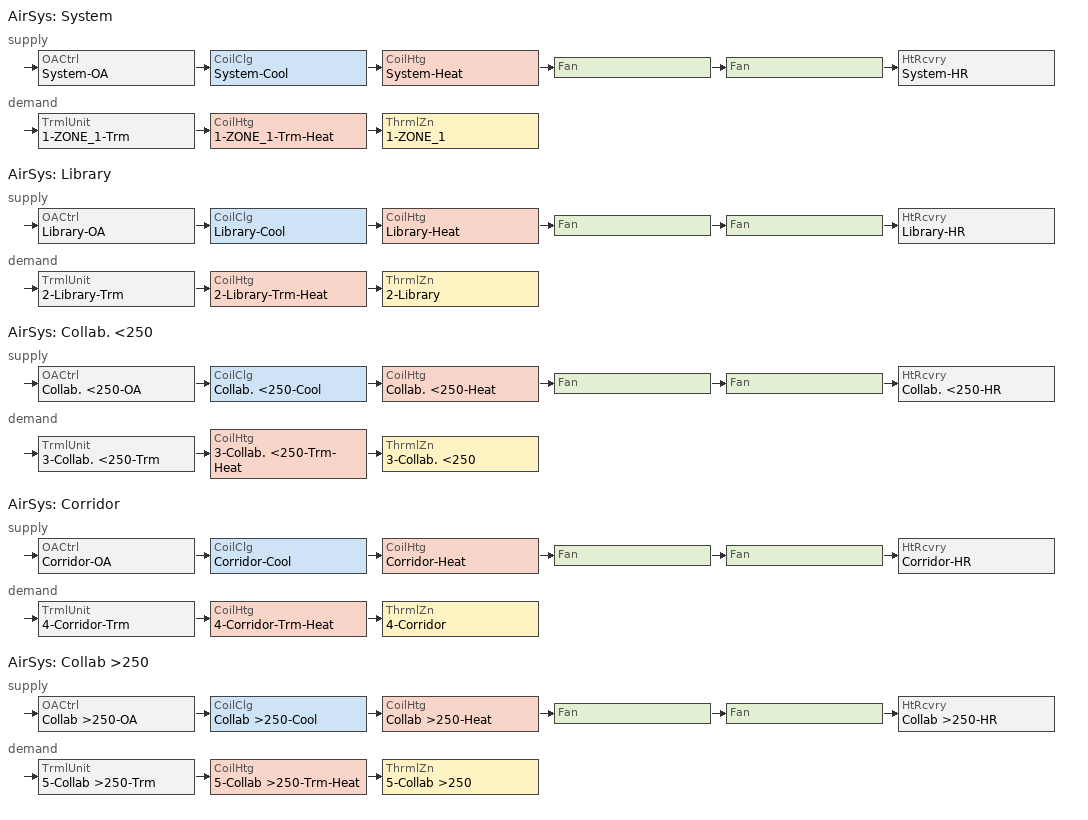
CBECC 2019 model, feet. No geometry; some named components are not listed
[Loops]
AirSys 'System'
 supply: OACtrl 'System-OA' > CoilClg 'System-Cool' > CoilHtg 'System-Heat' > Fan '' > Fan '' > HtRcvry 'System-HR'
 demand: TrmlUnit '1-ZONE_1-Trm' > CoilHtg '1-ZONE_1-Trm-Heat' > ThrmlZn '1-ZONE_1'
AirSys 'Library'
 supply: OACtrl 'Library-OA' > CoilClg 'Library-Cool' > CoilHtg 'Library-Heat' > Fan '' > Fan '' > HtRcvry 'Library-HR'
 demand: TrmlUnit '2-Library-Trm' > CoilHtg '2-Library-Trm-Heat' > ThrmlZn '2-Library'
AirSys 'Collab. <250'
 supply: OACtrl 'Collab. <250-OA' > CoilClg 'Collab. <250-Cool' > CoilHtg 'Collab. <250-Heat' > Fan '' > Fan '' > HtRcvry 'Collab. <250-HR'
 demand: TrmlUnit '3-Collab. <250-Trm' > CoilHtg '3-Collab. <250-Trm-Heat' > ThrmlZn '3-Collab. <250'
AirSys 'Corridor'
 supply: OACtrl 'Corridor-OA' > CoilClg 'Corridor-Cool' > CoilHtg 'Corridor-Heat' > Fan '' > Fan '' > HtRcvry 'Corridor-HR'
 demand: TrmlUnit '4-Corridor-Trm' > CoilHtg '4-Corridor-Trm-Heat' > ThrmlZn '4-Corridor'
AirSys 'Collab >250'
 supply: OACtrl 'Collab >250-OA' > CoilClg 'Collab >250-Cool' > CoilHtg 'Collab >250-Heat' > Fan '' > Fan '' > HtRcvry 'Collab >250-HR'
 demand: TrmlUnit '5-Collab >250-Trm' > CoilHtg '5-Collab >250-Trm-Heat' > ThrmlZn '5-Collab >250'
[Proj]
West Valley LRC: QuickAnalysis=0; CliZn=ClimateZone4; Lat=37.3; Long=-122.02; Elevation=500; DocAuthCompany=Guttmann & Blaevoet Consulting Engineers; WeatherStation=SAN-JOSE-INTL_724945; GasType=NaturalGas; NatGasAvail=1; RunTitle=Title 24 Analysis; AnalysisType=Title24Compliance; RptGenUIApp=EnergyPro; RptGenUIVer=80; ZEROCode=0; MandCompChk=1; NRCIEnv01E=1; NRCAEnv02F=1; NRCILti01E=1; NRCILti02E=0; NRCILti03E=0; NRCILti04E=0; NRCILti05E=0; NRCILti06E=0; NRCALti02A=1; NRCALti03A=0; NRCALti04A=1; NRCALti05A=0; NRCIMch01E=1; NRCAMch19A=0; NRCVMch04H=0; NRCVMch24H=0; NRCVMch27H=0; NRCVMch32H=0; NRCIPlb01E=0; NRCIPlb02E=0; NRCIPlb03E=0; NRCIPlb21E=0; NRCIPlb22E=0; NRCVPlb21H=0; NRCVPlb22H=0; NRCISth01E=0; NRCIElc01E=0; NRCISpv01E=0; NRCILto01E=0; NRCILto02E=0; NRCALto02A=0; NRCILts01E=0; NRCIPrc01E=0; NRCAPrc01F=0; NRCAPrc02F=0; NRCAPrc03F=0; NRCAPrc04F=0; NRCAPrc05F=0; NRCAPrc06F=0; NRCAPrc07F=0; NRCAPrc08F=0; NRCAPrc12F=0; NRCAPrc13F=0; NRCAPrc14F=0; NRCAPrc15F=0; NRCAPrc16A=0; OccSensorCntRpt=0; AutoTimeSwitchRpt=0; AutoDayltgRpt=0; DemandResponsiveRpt=1; InstitutionalTuningPAFRpt=0; OutdrCtrlsRpt=0; SimpleHVACMandComp=NA; ComplexHVACMandComp=NA; ElecMandComp=NA; SolReadyMandComp=NA; ComRfrgMandComp=NA; RfrgWarehouseMandComp=NA; CompressedAirMandComp=NA; AutomaticHardSize=0; AutomaticEfficiencyInput=0; AutoHardSizeAirFlowPerSqFt=0; AutoHardSizeAirFlowPerTon=0; PVBattSim=0
[Bldg]
West Valley LRC: WholeBldgModeled=1; BldgAz=0; TotStoryCnt=1; AboveGrdStoryCnt=1
[Story]
Floor 1: Mult=1; Z=0.7; FlrToFlrHgt=9; FlrToCeilingHgt=8
[Spc] Story=Floor 1; CondgType=DirectlyConditioned; FlrToCeilingHgt=8; HotelMotelGuestRmCnt=0; OccFrac=0.5; FxdSeat=0; OccNumFxdSeat=0; VentACH=0; ExhPerSpc=0; ExhACH=0; IsHlthCare=0; EnvStatus=New; LtgStatus=New; IntLtgSpecMthd=AreaCategoryMethod; IntLPDNonReg=0; IntLtgNonRegSchRef=Office Lights3; ProcElecPwrDens=0; ProcElecSchRef=Office Receptacle1; ProcElecRadFrac=0; ProcElecLatFrac=0; ElevCnt=0; EscalCnt=0; Perim=0; HasProcExh=0; OccSensorCtrl=0
Name | ThrmlZnRef | Area | SpcFunc | VentSpcFunc | IntLPDReg | RecptPwrDens
S-1-ZONE_1 | 1-ZONE_1 | 15730.9 | Library (Reading Area) | Assembly - Libraries (reading rooms and stack areas) | 0.76 | 1.5
S-2-Library | 2-Library | 15972.2 | Library (Reading Area) | Assembly - Libraries (reading rooms and stack areas) | 0.76 | 1.5
S-3-Collab. <250 | 3-Collab. <250 | 8442.67 | Office Area (<250 square feet) | Office - Office space | 0.665 | 1.5
S-4-Corridor | 4-Corridor | 11072.5 | Corridor Area | General - Corridors | 0.57 | 0
S-5-Collab >250 | 5-Collab >250 | 7962.33 | Office Area (>250 square feet) | Office - Office space | 0.618 | 1.5
[ThrmlZn] Type=Conditioned; AddClgSys=0; VentStdDesc=OSHPD; VentSrc=Forced; VentSpecMthd=Maximum; VentCtrlMthd=Fixed; OperableWinHaveInterlock=0; HasUnknownHVAC=0
Name | HVACZnCnt | PriAirCondgSysRef | VentSysRef
1-ZONE_1 | 3 | System | System
2-Library | 2 | Library | Library
3-Collab. <250 | 1 | Collab. <250 | Collab. <250
4-Corridor | 1 | Corridor | Corridor
5-Collab >250 | 1 | Collab >250 | Collab >250
[AirSys] Status=New; Type=SZVAVHP; SubType=Packaged3Phase; ExhSysType=General; ExhCtrlMthd=ConstantFlowConstantSpeedFan; IsAllOA=0; FanCtrl=Continuous; CtrlSysType=Other; ReheatCtrlMthd=DualMaximum; ClgDsgnSupAirTemp=55; HtgDsgnSupAirTemp=105; FanPos=DrawThrough; ClgCtrl=Fixed; ClgFixedSupTemp=55; ClRstSupHi=64.4; ClRstSupLow=55; DuctIns=8; DuctLctn=Unconditioned; HERSDuctReq=0; HERSDuctTested=0; OptStart=0; LabExhHasAnemometerCtrl=0; LabExhHasContaminantCtrl=0; FullyDuctedExhFlag=0; ExhFiltersFlag=0; BiosftyCabExhFlag=0; FullyDuctedRetFlag=0; MERVGTE16Flag=0; GasPhaseAirCleanersFlag=0; FullyDuctedExhDevFlow=0; ExhFiltersDevFlow=0; BiosftyCabExhDevFlow=0; FullyDuctedRetDevFlow=0; MERVGTE16DevFlow=0; GasPhaseAirCleanersDevFlow=0; ExhFiltersDsgnPD=0; BiosftyCabExhDsgnPD=0; MERVGTE16DsgnPD=0; GasPhaseAirCleanersDsgnPD=0; IsComplexSys=0; AcceptanceTestReq=1; NRCAMch02A=1; NRCAMch03A=0; NRCAMch04H=0; NRCAMch05A=1; NRCAMch06A=0; NRCAMch07A=1; NRCAMch08A=0; NRCAMch09A=0; NRCAMch10A=0; NRCAMch11A=0; NRCAMch12A=1; NRCAMch13A=0; NRCAMch14A=0; NRCAMch15A=0; NRCAMch16A=0; NRCAMch17A=0; NRCAMch18A=0; NRCAMch19A=0
Name | Cnt
System | 3
Library | 2
Collab. <250; Corridor; Collab >250 | 1
[AirSeg] Path=Ducted
Name | Sys | Type
System-SSeg | System | Supply
System-RSeg | System | Return
Library-SSeg | Library | Supply
Library-RSeg | Library | Return
Collab. <250-SSeg | Collab. <250 | Supply
Collab. <250-RSeg | Collab. <250 | Return
Corridor-SSeg | Corridor | Supply
Corridor-RSeg | Corridor | Return
Collab >250-SSeg | Collab >250 | Supply
Collab >250-RSeg | Collab >250 | Return
[CoilClg] Type=DirectExpansion; DXSEER=8.1; DXEER=10.8; DXIEER=11.6; BypassMinEffCheck=0; NumClgStages=1; CapTotGrossRtd=228249; CapTotNetRtd=219149; CndsrType=Air
Name | Sys
System-Cool | System
Library-Cool | Library
Collab. <250-Cool | Collab. <250
Corridor-Cool | Corridor
Collab >250-Cool | Collab >250
[CoilHtg] FuelSrc=Electric; CndsrType=Air; BypassMinEffCheck=0
Name | Sys | Type | CapTotGrossRtd | CapTotNetRtd | HtPumpCOP
System-Heat | System | HeatPump | 223204 | 232473 | 3.2
1-ZONE_1-Trm-Heat | System | Resistance | 0
Library-Heat | Library | HeatPump | 223204 | 232473 | 3.2
2-Library-Trm-Heat | Library | Resistance | 0
Collab. <250-Heat | Collab. <250 | HeatPump | 223204 | 232473 | 3.2
3-Collab. <250-Trm-Heat | Collab. <250 | Resistance | 0
Corridor-Heat | Corridor | HeatPump | 223204 | 232473 | 3.2
4-Corridor-Trm-Heat | Corridor | Resistance | 0
Collab >250-Heat | Collab >250 | HeatPump | 223204 | 232473 | 3.2
5-Collab >250-Trm-Heat | Collab >250 | Resistance | 0
[Fan] Class=Centrifugal; CentType=AirFoil; CtrlMthd=VariableSpeedDrive; ModelingMthd=BrakeHorsePower; FlowMin=1000; MtrEff=0.895; MtrPos=InAirStream
Name | Sys | FlowCap | MtrBHP | MtrHP
 | System | 7600 | 3.72 | 3.72
 | System | 4000 | 2.3 | 2.3
 | Library | 7600 | 3.72 | 3.72
 | Library | 4000 | 2.3 | 2.3
 | Collab. <250 | 7600 | 3.72 | 3.72
 | Collab. <250 | 4000 | 2.3 | 2.3
 | Corridor | 7600 | 3.72 | 3.72
 | Corridor | 4000 | 2.3 | 2.3
 | Collab >250 | 7600 | 3.72 | 3.72
 | Collab >250 | 4000 | 2.3 | 2.3
[TrmlUnit] Status=New; Type=VAVReheatBox; Cnt=1; ReheatCtrlMthd=DualMaximum
Name | Sys | ZnServedRef | PriAirSegRef | PriAirFlowMax | PriAirFlowMin | HtgAirFlowMax
1-ZONE_1-Trm | System | 1-ZONE_1 | System-SSeg | 4721 | 2360.5 | 2360
2-Library-Trm | Library | 2-Library | Library-SSeg | 4793 | 2396.5 | 2396
3-Collab. <250-Trm | Collab. <250 | 3-Collab. <250 | Collab. <250-SSeg | 2533 | 1266.5 | 1266
4-Corridor-Trm | Corridor | 4-Corridor | Corridor-SSeg | 3323 | 1661.5 | 1661
5-Collab >250-Trm | Collab >250 | 5-Collab >250 | Collab >250-SSeg | 2389 | 1194.5 | 1194
[OACtrl] EconoIntegration=Integrated; EconoCtrlMthd=FixedDryBulb; EconoHiTempLockout=75
Name | Sys | AirSegSupRef | AirSegRetRef
System-OA | System | System-SSeg | System-RSeg
Library-OA | Library | Library-SSeg | Library-RSeg
Collab. <250-OA | Collab. <250 | Collab. <250-SSeg | Collab. <250-RSeg
Corridor-OA | Corridor | Corridor-SSeg | Corridor-RSeg
Collab >250-OA | Collab >250 | Collab >250-SSeg | Collab >250-RSeg
[HtRcvry] HasHXBypass=No; Type=Plate; RcvryType=SensibleOnly; SupFlowRtd=7600; HtgSensEff100=0.67; HtgSensEff75=0.67; HtgTotEff100=0.67; HtgTotEff75=0.67; HtgLatEff100=0.67; HtgLatEff75=0.67; ClgSensEff100=0.67; ClgSensEff75=0.67; ClgTotEff100=0.67; ClgTotEff75=0.67; ClgLatEff100=0.67; ClgLatEff75=0.67; TempCtrl=None; FixedSupTemp=0; DefrostCtrl=None; DefrostCtrlTemp=0; EconoLockout=Yes; AuxPwr=20
Name | Sys
System-HR | System
Library-HR | Library
Collab. <250-HR | Collab. <250
Corridor-HR | Corridor
Collab >250-HR | Collab >250
[Sch] Type=Fraction; EndMonth=12; EndDay=31
Name | SchWeekRef
Office Receptacle1 | Office Receptacle2
Office Lights3 | Office Lights4
[SchWeek] Type=Fraction
Name | SchDaySunRef | SchDayMonRef | SchDayTueRef | SchDayWedRef | SchDayThuRef | SchDayFriRef | SchDaySatRef | SchDayHolRef
Office Receptacle2 | ScheduleDay 7 | ScheduleDay 1 | ScheduleDay 2 | ScheduleDay 3 | ScheduleDay 4 | ScheduleDay 5 | ScheduleDay 6 | ScheduleDay 8
Office Lights4 | ScheduleDay 15 | ScheduleDay 9 | ScheduleDay 10 | ScheduleDay 11 | ScheduleDay 12 | ScheduleDay 13 | ScheduleDay 14 | ScheduleDay 16
[SchDay] Type=Fraction
Name | Hr
ScheduleDay 1; ScheduleDay 2; ScheduleDay 3; ScheduleDay 4; ScheduleDay 5 | ( 0.05, 0.05, 0.05, 0.05, 0.05, 0.1, 0.1, 0.3, 0.9, 0.9, 0.9, 0.9, 0.9, 0.9, 0.9, 0.9, 0.9, 0.5, 0.3, 0.3, 0.2, 0.2, 0.1, 0.05 )
ScheduleDay 6; ScheduleDay 14 | ( 0.05, 0.05, 0.05, 0.05, 0.05, 0.05, 0.1, 0.1, 0.3, 0.3, 0.3, 0.3, 0.15, 0.15, 0.15, 0.15, 0.15, 0.05, 0.05, 0.05, 0.05, 0.05, 0.05, 0.05 )
ScheduleDay 7; ScheduleDay 8; ScheduleDay 15; ScheduleDay 16 | ( 0.05, 0.05, 0.05, 0.05, 0.05, 0.05, 0.05, 0.05, 0.05, 0.05, 0.05, 0.05, 0.05, 0.05, 0.05, 0.05, 0.05, 0.05, 0.05, 0.05, 0.05, 0.05, 0.05, 0.05 )
ScheduleDay 9; ScheduleDay 10; ScheduleDay 11; ScheduleDay 12; ScheduleDay 13 | ( 0.05, 0.05, 0.05, 0.05, 0.05, 0.1, 0.1, 0.3, 0.65, 0.65, 0.65, 0.65, 0.65, 0.65, 0.65, 0.65, 0.65, 0.35000000000000003, 0.3, 0.3, 0.2, 0.2, 0.1, 0.05 )
